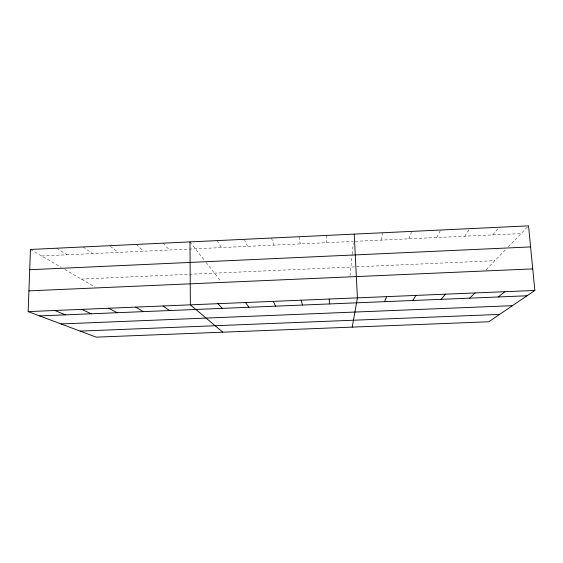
<?xml version="1.0" encoding="UTF-8"?>
<svg xmlns="http://www.w3.org/2000/svg" width="563" height="563" viewBox="0 0 563 563"><rect width="100%" height="100%" fill="white"/><g stroke="black" fill="none" stroke-linecap="round" stroke-linejoin="round"><path stroke-width="0.42" stroke-dasharray="2.81 2.11" d="M349.982 275.659L352.086 255.018M352.171 254.159L353.304 243.005M381.067 240.119L382.896 232.758M408.794 238.825L411.729 231.386M436.656 237.523L440.709 230.014M464.658 236.214L469.838 228.634M492.801 234.898L499.114 227.248M486.165 269.705L506.109 249.064M508.283 246.819L528.537 225.854M41.676 255.982L353.465 241.414M355.197 241.33L521.078 233.582M81.339 279.079L494.884 260.683M30.451 249.451L61.17 267.341M64.829 269.466L95.006 287.039M56.729 248.206L66.997 254.8M83.127 246.96L92.445 253.61M110.292 246.221L118.005 252.414M136.302 244.441L143.678 251.218M163.08 243.167L169.477 250.014M189.991 241.893L204.425 260.331M206.016 262.358L221.097 281.62M217.029 240.612L221.435 247.586M244.201 239.324L247.593 246.362M271.5 238.036L273.878 245.13M298.939 236.734L300.283 243.899M326.505 235.425L326.814 242.66"/><path stroke-width="0.84" d="M28.15 311.606L30.451 249.451L528.537 225.854L534.85 290.452L488.775 321.769L96.245 337.146L28.15 311.606L534.85 290.452M352.234 327.117L357.421 297.862L354.211 234.117M384.599 301.662L386.612 296.645M412.799 300.494L415.951 295.42M441.139 299.326L445.446 294.189M469.619 298.151L475.095 292.95M498.248 296.968L504.891 291.704M29.705 269.733L530.599 246.925M28.917 290.867L532.746 268.889M39.635 315.913L527.01 295.779M61.071 323.95L512.457 305.674M80.129 331.1L499.599 314.414M54.857 310.487L65.364 314.851M81.691 309.368L91.22 313.781M108.659 308.243L117.188 312.711M135.76 307.109L143.284 311.628M162.996 305.976L169.498 310.551M222.779 332.184L190.357 304.836L189.991 241.893M217.86 303.682L222.308 308.369M245.496 302.535L248.902 307.271M273.266 301.374L275.617 306.166M301.177 300.206L302.465 305.055M329.228 299.037L329.439 303.943"/></g></svg>
